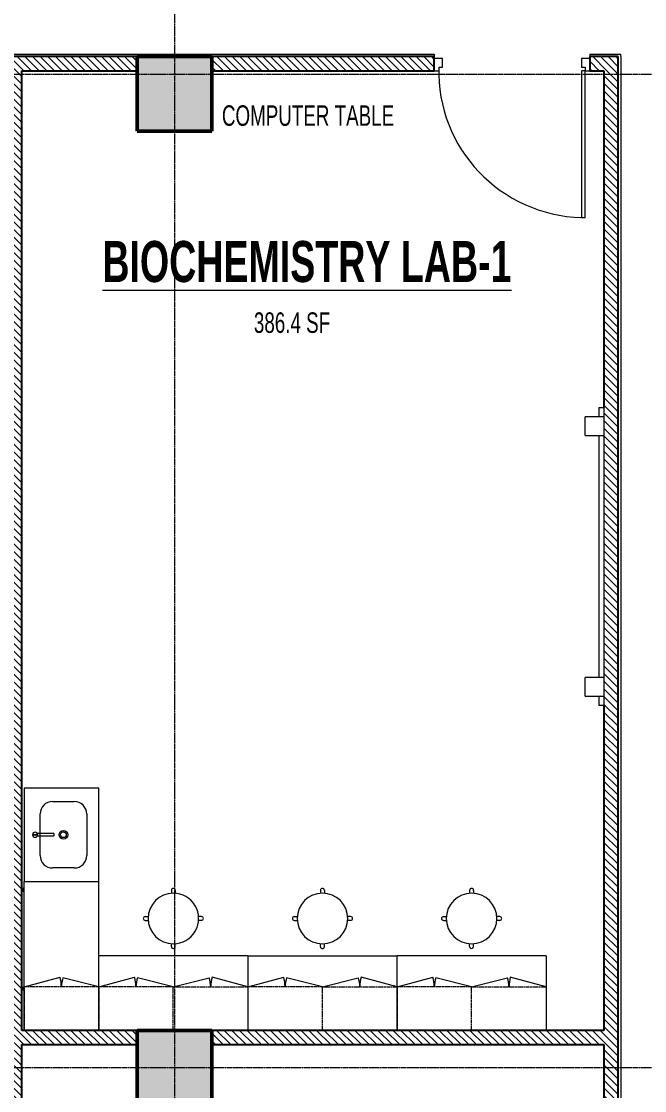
# Model space of a CAD drawing. Header units: millimetres. Extents: x -25222 to 91371, y -63339 to 20835.
# Drawn here: x 68503 to 73517, y -41574 to -32965 of the extents above; entities that cross this region are included whole.
import ezdxf

# ---------------------------------------------------------------- set-up
doc = ezdxf.new("R2010")
doc.units = ezdxf.units.MM
for name, pattern in [('Dash', [6.35, 3.175, -3.175]), ('Dash_2_', [6.35, 3.175, -3.175]), ('Grid Line', [22.225, 12.7, -3.175, 3.175, -3.175]), ('Steelcase Hidden Lines', [3, 2, -1])]:
    doc.linetypes.add(name, pattern=pattern)
for name, color, linetype, lineweight in [('A-AREA-IDEN', 2, 'Continuous', 9), ('A-DETL-GENF', 92, 'Continuous', 5), ('A-DOOR', 31, 'Continuous', 5), ('A-DOOR-FRAM', 31, 'Continuous', 5), ('A-WALL', 113, 'Continuous', 5), ('A-WALL-PATT', 111, 'Continuous', 25), ('E-COMM', 2, 'Continuous', 5), ('E-DATA', 2, 'Continuous', 5), ('G-ANNO-TEXT', 231, 'Continuous', 9), ('I-FURN', 30, 'Continuous', 5), ('P-SANR-FIXT', 6, 'Continuous', 5), ('Q-CASE', 31, 'Continuous', 5), ('Q-CASE-HDLN', 31, 'Dash_2_', 5), ('S-COLS', 52, 'Continuous', 5), ('S-GRID', 1, 'Continuous', 9)]:
    doc.layers.add(name, color=color, linetype=linetype, lineweight=lineweight)
doc.styles.add('Swis721 Cn BT_3', font='swissc.ttf', dxfattribs={"width": 0.8, "height": 165})
doc.styles.add('Swis721 Cn BT_B', font='swisscb.ttf', dxfattribs={"width": 0.8, "height": 330})
pattern_1 = [(315, (14219.89, -54691.457), (30.869454, 30.869454), [])]

# ---------------------------------------------------------------- blocks, each defined once
blk = doc.blocks.new('data_smart_board - 2400x1200-383657-4_ FOURTH FLOOR - GA PLAN')
at = {"layer": 'E-DATA', "color": 10, "lineweight": 9}
for p, q in [((58730.1, -35907.1), (58770.1, -35907.1)), ((58730.1, -35907.1), (58730.1, -35982.1)), ((58770.1, -35907.1), (58770.1, -35982.1)), ((58730.1, -36132.1), (58730.1, -38082.1)), ((58770.1, -36132.1), (58770.1, -38082.1)), ((58730.1, -38232.1), (58730.1, -38307.1)), ((58770.1, -38307.1), (58730.1, -38307.1)), ((58770.1, -38232.1), (58770.1, -38307.1))]:
    blk.add_line(p, q, dxfattribs=at)
blk = doc.blocks.new('comm_ speaker face - 150x150x150-376691-4_ FOURTH FLOOR - GA PLAN')
at = {"layer": 'E-COMM', "color": 53, "lineweight": 9}
for p, q in [((58620.1, -36132.1), (58620.1, -35982.1)), ((58770.1, -35982.1), (58620.1, -35982.1)), ((58770.1, -35982.1), (58770.1, -36132.1)), ((58620.1, -36132.1), (58770.1, -36132.1))]:
    blk.add_line(p, q, dxfattribs=at)
blk = doc.blocks.new('Lab_Stool_981 - Lab_Stool_981-395555-4_ FOURTH FLOOR - GA PLAN')
at = {"layer": 'I-FURN', "color": 53, "lineweight": 9}
for p, q in [((-15.9, 226.5), (-15.9, 203)), ((15.9, 226.5), (15.9, 203)), ((-226.5, 15.9), (-203, 15.9)), ((226.5, 15.9), (203, 15.9)), ((-226.5, -15.9), (-203, -15.9)), ((226.5, -15.9), (203, -15.9)), ((-15.9, -226.5), (-15.9, -203)), ((15.9, -226.5), (15.9, -203))]:
    blk.add_line(p, q, dxfattribs=at)
for centre, radius, start, end in [((0, 0), 203.6, 360, 180), ((0, 226.5), 15.9, 0, 180), ((-226.5, 0), 15.9, 90, 270), ((0, 0), 203.6, 180, 360), ((226.5, 0), 15.9, 270, 90), ((0, -226.5), 15.9, 180, 360)]:
    blk.add_arc(centre, radius, start, end, dxfattribs=at)
blk = doc.blocks.new('TAPWARE_boiling-chilled_water_unit1 - HYTP-029-439309-4_ FOURTH FLOOR - GA PLAN')
at = {"layer": 'P-SANR-FIXT', "color": 53, "lineweight": 9}
for p, q in [((0, 520), (0, 480)), ((0, 480), (0, 520)), ((10, 350), (-10, 350))]:
    blk.add_line(p, q, dxfattribs=at)
for start, end in [(90, 270), (270, 90)]:
    blk.add_arc((0, 500), 20, start, end, dxfattribs=at)
for points in [[(-6.3, 481), (-7.6, 481.4), (-8.8, 482), (-10, 482.7)], [(-10, 482.7), (-10, 473), (-10, 452.5), (-10, 419.4), (-10, 384.9), (-10, 361.6), (-10, 350)], [(-2.1, 480.1), (-2.8, 480.2), (-3.5, 480.3), (-4.1, 480.4)], [(4.2, 480.5), (3.5, 480.3), (2.8, 480.2), (2.1, 480.1)], [(10, 482.7), (8.8, 482), (7.6, 481.4), (6.3, 481)], [(10, 350), (10, 361.6), (10, 384.9), (10, 419.4), (10, 452.5), (10, 473), (10, 482.7)]]:
    blk.add_open_spline(points, degree=3, dxfattribs=at)
blk = doc.blocks.new('BETACRYL BB R 5337 - 0-100 Classic White-V22-4_ FOURTH FLOOR - GA PLAN')
at = {"layer": 'A-DETL-GENF', "color": 53, "lineweight": 9}
for p, q in [((-167.5, 187.5), (167.5, 187.5)), ((-267.5, -87.5), (-267.5, 87.5)), ((267.5, 87.5), (267.5, -87.5)), ((167.5, -187.5), (-167.5, -187.5))]:
    blk.add_line(p, q, dxfattribs=at)
for radius in [35, 23]:
    blk.add_circle((0, 0), radius, dxfattribs=at)
for centre, start, end in [((-167.5, 87.5), 90, 180), ((167.5, 87.5), 360, 90), ((-167.5, -87.5), 180, 270), ((167.5, -87.5), 270, 360)]:
    blk.add_arc(centre, 100, start, end, dxfattribs=at)
blk = doc.blocks.new('Steelcase Details - Worksurface - Airtouch - Universal System - Rectangular - 1200_600-1183984-4_ FOURTH FLOOR - GA PLAN')
at = {"layer": 'I-FURN', "color": 53, "lineweight": 9}
for p, q in [((25.4, -647.2), (25.4, -48.2)), ((1225.4, -48.2), (1225.4, -647.2)), ((25.4, -647.2), (1225.4, -647.2))]:
    blk.add_line(p, q, dxfattribs=at)
blk = doc.blocks.new('Steelcase Details - Worksurface - Airtouch - Universal System - Rectangular - 1200_600-V81-4_ FOURTH FLOOR - GA PLAN')
at = {"layer": 'I-FURN', "color": 53, "lineweight": 9}
for p, q in [((25.4, -48.2), (1225.4, -48.2)), ((1225.4, -48.2), (1225.4, -647.2)), ((25.4, -647.2), (1225.4, -647.2))]:
    blk.add_line(p, q, dxfattribs=at)
at = {"layer": 'I-FURN', "color": 53, "linetype": 'Steelcase Hidden Lines', "lineweight": 9}
for centre, radius, start in [((364.5, -48.2), 15.3, 0), ((1159.5, -48.2), 15.2, 360)]:
    blk.add_arc(centre, radius, start, 180, dxfattribs=at)
blk = doc.blocks.new('CUPBOARD_wall_mount_double_door_adj_shelves - FIJO-146 _waterproof_-3240690-4_ FOURTH FLOOR - GA PLAN')
at = {"layer": 'Q-CASE', "color": 53, "lineweight": 9}
for p, q in [((-255.3, -350), (33.1, -429.5)), ((344.7, -350), (56.6, -424.1))]:
    blk.add_line(p, q, dxfattribs=at)
for centre, radius, start, end in [((-256.6, -350), 300.4, 344.66003, 0), ((345.7, -336.2), 302.2, 182.61034, 196.90804)]:
    blk.add_arc(centre, radius, start, end, dxfattribs=at)
at = {"layer": 'Q-CASE-HDLN', "color": 53, "linetype": 'Dash', "lineweight": 9}
for p, q in [((-255.3, -350), (-255.3, 0)), ((-255.3, 0), (344.7, 0)), ((344.7, 0), (344.7, -350)), ((344.7, -350), (-255.3, -350))]:
    blk.add_line(p, q, dxfattribs=at)
blk = doc.blocks.new('CUPBOARD_wall_mount_double_door_adj_shelves - FIJO-146 _waterproof_-3240689-4_ FOURTH FLOOR - GA PLAN')
at = {"layer": 'Q-CASE', "color": 53, "lineweight": 9}
for p, q in [((-255.3, 350), (33.1, 429.5)), ((344.7, 350), (56.6, 424.1))]:
    blk.add_line(p, q, dxfattribs=at)
for centre, radius, start, end in [((-256.6, 350), 300.4, 360, 15.33997), ((345.7, 336.2), 302.2, 163.09196, 177.38966)]:
    blk.add_arc(centre, radius, start, end, dxfattribs=at)
at = {"layer": 'Q-CASE-HDLN', "color": 53, "linetype": 'Dash', "lineweight": 9}
for p, q in [((344.7, 350), (-255.3, 350)), ((-255.3, 350), (-255.3, 0)), ((344.7, 0), (344.7, 350)), ((-255.3, 0), (344.7, 0))]:
    blk.add_line(p, q, dxfattribs=at)
blk = doc.blocks.new('Lab_Stool_981 - Lab_Stool_981-398102-4_ FOURTH FLOOR - GA PLAN')
at = {"layer": 'I-FURN', "color": 53, "lineweight": 9}
for p, q in [((-15.9, 226.5), (-15.9, 203)), ((15.9, 226.5), (15.9, 203)), ((-226.5, 15.9), (-203, 15.9)), ((226.5, 15.9), (203, 15.9)), ((-226.5, -15.9), (-203, -15.9)), ((226.5, -15.9), (203, -15.9)), ((-15.9, -226.5), (-15.9, -203)), ((15.9, -226.5), (15.9, -203))]:
    blk.add_line(p, q, dxfattribs=at)
for centre, radius, start, end in [((0, 0), 203.6, 0, 180), ((0, 226.5), 15.9, 0, 180), ((-226.5, 0), 15.9, 90, 270), ((226.5, 0), 15.9, 270, 90), ((0, 0), 203.6, 180, 0), ((0, -226.5), 15.9, 180, 360)]:
    blk.add_arc(centre, radius, start, end, dxfattribs=at)
blk = doc.blocks.new('Steelcase Details - Worksurface - Airtouch - Universal System - Rectangular - 1200_600-1290546-4_ FOURTH FLOOR - GA PLAN')
at = {"layer": 'I-FURN', "color": 53, "lineweight": 9}
for p, q in [((25.4, 647.2), (1225.4, 647.2)), ((25.4, 647.2), (25.4, 48.2)), ((1225.4, 48.2), (1225.4, 647.2))]:
    blk.add_line(p, q, dxfattribs=at)
blk = doc.blocks.new('MM-HOSPITAL A_B BLOCK 2022_05_19_Interiors_rvt-1-4_ FOURTH FLOOR - GA PLAN')
at = {"layer": 'A-WALL', "color": 10, "lineweight": 9}
for p, q in [((68125.1, -33228.7), (71825.1, -33228.7)), ((71825.1, -33228.7), (71825.1, -33248.7)), ((73075.1, -33228.7), (73325.1, -33228.7)), ((73075.1, -33228.7), (73075.1, -33248.7)), ((73325.1, -33248.7), (73325.1, -33228.7)), ((73325.1, -33248.7), (73325.1, -42616.2))]:
    blk.add_line(p, q, dxfattribs=at)
at = {"layer": 'I-FURN', "color": 53, "lineweight": 9}
for p, q in [((68525.1, -39138.7), (68525.1, -39888.7)), ((69125.1, -39138.7), (68525.1, -39138.7)), ((69125.1, -39888.7), (69125.1, -39138.7))]:
    blk.add_line(p, q, dxfattribs=at)
at = {"color": 53, "lineweight": 9}
for name, p in [('comm_ speaker face - 150x150x150-376691-4_ FOURTH FLOOR - GA PLAN', (14420, -165.8)), ('data_smart_board - 2400x1200-383657-4_ FOURTH FLOOR - GA PLAN', (14420, -165.8)), ('comm_ speaker face - 150x150x150-376691-4_ FOURTH FLOOR - GA PLAN', (14420, -2265.8)), ('Steelcase Details - Worksurface - Airtouch - Universal System - Rectangular - 1200_600-1290546-4_ FOURTH FLOOR - GA PLAN', (70299.7, -41137)), ('CUPBOARD_wall_mount_double_door_adj_shelves - FIJO-146 _waterproof_-3240689-4_ FOURTH FLOOR - GA PLAN', (68780.4, -41088.7)), ('CUPBOARD_wall_mount_double_door_adj_shelves - FIJO-146 _waterproof_-3240689-4_ FOURTH FLOOR - GA PLAN', (69380.4, -41088.7)), ('CUPBOARD_wall_mount_double_door_adj_shelves - FIJO-146 _waterproof_-3240689-4_ FOURTH FLOOR - GA PLAN', (70580.4, -41088.7)), ('CUPBOARD_wall_mount_double_door_adj_shelves - FIJO-146 _waterproof_-3240689-4_ FOURTH FLOOR - GA PLAN', (71780.4, -41088.7))]:
    blk.add_blockref(name, p, dxfattribs=at)
for name, p, rotation in [('BETACRYL BB R 5337 - 0-100 Classic White-V22-4_ FOURTH FLOOR - GA PLAN', (68840.6, -39513.7), 269.9999999999996), ('TAPWARE_boiling-chilled_water_unit1 - HYTP-029-439309-4_ FOURTH FLOOR - GA PLAN', (69112.6, -39513.7), 90.00000000000034), ('Steelcase Details - Worksurface - Airtouch - Universal System - Rectangular - 1200_600-V81-4_ FOURTH FLOOR - GA PLAN', (68477.8, -41114.2), 89.99999999999962), ('Lab_Stool_981 - Lab_Stool_981-395555-4_ FOURTH FLOOR - GA PLAN', (69725.1, -40187.9), 269.9999999999996), ('Lab_Stool_981 - Lab_Stool_981-398102-4_ FOURTH FLOOR - GA PLAN', (70925.1, -40187.9), 269.9999999999995), ('Lab_Stool_981 - Lab_Stool_981-395555-4_ FOURTH FLOOR - GA PLAN', (72125.1, -40187.9), 270.0000000000006), ('Steelcase Details - Worksurface - Airtouch - Universal System - Rectangular - 1200_600-1183984-4_ FOURTH FLOOR - GA PLAN', (70350.5, -41137), 180), ('Steelcase Details - Worksurface - Airtouch - Universal System - Rectangular - 1200_600-1183984-4_ FOURTH FLOOR - GA PLAN', (72750.5, -41137), 180), ('CUPBOARD_wall_mount_double_door_adj_shelves - FIJO-146 _waterproof_-3240690-4_ FOURTH FLOOR - GA PLAN', (70069.8, -41088.7), 180), ('CUPBOARD_wall_mount_double_door_adj_shelves - FIJO-146 _waterproof_-3240690-4_ FOURTH FLOOR - GA PLAN', (71269.8, -41088.7), 180), ('CUPBOARD_wall_mount_double_door_adj_shelves - FIJO-146 _waterproof_-3240690-4_ FOURTH FLOOR - GA PLAN', (72469.8, -41088.7), 180)]:
    blk.add_blockref(name, p, dxfattribs=dict(at, rotation=rotation))
blk = doc.blocks.new('M_Concrete-Rectangular-Column - 600 x 600-V1-4_ FOURTH FLOOR - GA PLAN')
at = {"layer": 'S-COLS'}
blk.add_hatch(color=55, dxfattribs=at).paths.add_polyline_path([(300, 300), (-300, 300), (-300, -300), (300, -300)], flags=0)
at = {"layer": 'S-COLS', "color": 250, "lineweight": 50}
for p, q in [((300, 300), (-300, 300)), ((-300, 300), (-300, -300)), ((300, -300), (300, 300)), ((-300, -300), (300, -300))]:
    blk.add_line(p, q, dxfattribs=at)
blk = doc.blocks.new('DC_SglFl-W-Int - D 1_25-12383855-4_ FOURTH FLOOR - GA PLAN')
at = {"layer": 'A-DOOR'}
for p, q in [((560, -57.5), (560, -1237.5)), ((590, -57.5), (560, -57.5)), ((590, -1237.5), (590, -57.5)), ((560, -1237.5), (590, -1237.5))]:
    blk.add_line(p, q, dxfattribs=at)
blk.add_arc((590, -57.5), 1180.4, 178.54364, 268.54364, dxfattribs=at)
at = {"layer": 'A-DOOR-FRAM'}
for p, q in [((-625, 42.5), (-625, -57.5)), ((-560, 42.5), (-625, 42.5)), ((-560, -27.5), (-560, 42.5)), ((560, 42.5), (560, -27.5)), ((625, 42.5), (560, 42.5)), ((625, -57.5), (625, 42.5)), ((-625, -57.5), (-590, -57.5)), ((-590, -27.5), (-560, -27.5)), ((-590, -27.5), (-590, -57.5)), ((560, -27.5), (590, -27.5)), ((590, -27.5), (590, -57.5)), ((590, -57.5), (625, -57.5))]:
    blk.add_line(p, q, dxfattribs=at)

msp = doc.modelspace()

# ---------------------------------------------------------------- hatches: boundary and pattern name
at = {"layer": 'A-WALL-PATT', "lineweight": 5}
h = msp.add_hatch(dxfattribs=at)
h.set_pattern_fill('FP_1', color=9, style=0, pattern_type=2)
h.set_pattern_definition(pattern_1)
h.paths.add_polyline_path([(73190.1, -33363.7), (73305.1, -33363.7), (73305.1, -33248.7), (73075.1, -33248.7), (73075.1, -33363.7)], flags=0)
h.paths.add_polyline_path([(60260.1, -33363.7), (61435.1, -33363.7), (61435.1, -33248.7), (60260.1, -33248.7)], flags=0)
h.paths.add_polyline_path([(62035.1, -33363.7), (66875.1, -33363.7), (66875.1, -33248.7), (62035.1, -33248.7), (62035.1, -33310)], flags=0)
h.paths.add_polyline_path([(70307.5, -33363.7), (71825.1, -33363.7), (71825.1, -33248.7), (70035.1, -33248.7), (70035.1, -33363.7)], flags=0)
h.paths.add_polyline_path([(68505.1, -33363.7), (69435.1, -33363.7), (69435.1, -33248.7), (68125.1, -33248.7), (68125.1, -33363.7), (68390.1, -33363.7)], flags=0)
h.paths.add_polyline_path([(59010.1, -33363.7), (59010.1, -33248.7), (58550.1, -33248.7), (58550.1, -33363.7), (58935.1, -33363.7)], flags=0)
h.paths.add_polyline_path([(49300.1, -33363.7), (52025.1, -33363.7), (52025.1, -33248.7), (49300.1, -33248.7)], flags=0)
h.paths.add_polyline_path([(53275.1, -33363.7), (53505.1, -33363.7), (53505.1, -33248.7), (53275.1, -33248.7)], flags=0)
h.paths.add_polyline_path([(54105.1, -33363.7), (57300.1, -33363.7), (57300.1, -33248.7), (54105.1, -33248.7)], flags=0)
h = msp.add_hatch(dxfattribs=at)
h.set_pattern_fill('FP_1', color=9, style=0, pattern_type=2)
h.set_pattern_definition(pattern_1)
h.paths.add_polyline_path([(68471.2, -41458.7), (68505.1, -41458.7), (68505.1, -33363.7), (68390.1, -33363.7), (68390.1, -41458.7)], flags=0)
h = msp.add_hatch(dxfattribs=at)
h.set_pattern_fill('FP_1', color=9, style=0, pattern_type=2)
h.set_pattern_definition(pattern_1)
h.paths.add_polyline_path([(73190.1, -46688.7), (73305.1, -46688.7), (73305.1, -45161.2), (73190.1, -45161.2), (73190.1, -46573.7)], flags=0)
h.paths.add_polyline_path([(73305.1, -44061.2), (73305.1, -43716.2), (73190.1, -43716.2), (73190.1, -44061.2)], flags=0)
h.paths.add_polyline_path([(73190.1, -42616.2), (73305.1, -42616.2), (73305.1, -33363.7), (73190.1, -33363.7), (73190.1, -42295.5)], flags=0)
h = msp.add_hatch(dxfattribs=at)
h.set_pattern_fill('FP_1', color=9, style=0, pattern_type=2)
h.set_pattern_definition(pattern_1)
h.paths.add_polyline_path([(70307.5, -41203.7), (73190.1, -41203.7), (73190.1, -41088.7), (70035.1, -41088.7), (70035.1, -41203.7)], flags=0)
h.paths.add_polyline_path([(68526.1, -41203.7), (69435.1, -41203.7), (69435.1, -41088.7), (68505.1, -41088.7), (68505.1, -41203.7)], flags=0)
h = msp.add_hatch(dxfattribs=at)
h.set_pattern_fill('FP_1', color=9, style=0, pattern_type=2)
h.set_pattern_definition(pattern_1)
h.paths.add_polyline_path([(56971.1, -41688.7), (61435.1, -41688.7), (61435.1, -41458.7), (56790.1, -41458.7), (56790.1, -41688.7), (56905.1, -41688.7)], flags=0)
h.paths.add_polyline_path([(50107.5, -41688.7), (53505.1, -41688.7), (53505.1, -41458.7), (52882.1, -41458.7), (52882.1, -41555.7), (52018.1, -41555.5), (52018.1, -41458.7), (51982.1, -41458.7), (51982.1, -41555.7), (51118.1, -41555.7), (51118.1, -41458.7), (51082.1, -41458.7), (51082.1, -41555.7), (50218.1, -41555.7), (50218.1, -41458.7), (50182.1, -41458.7), (50182.1, -41555.7), (49318.1, -41555.7), (49318.1, -41458.7), (49300.1, -41458.7), (49300.1, -41688.7)], flags=0)
h.paths.add_polyline_path([(66775.1, -41688.7), (68505.1, -41688.7), (68505.1, -41458.7), (62035.1, -41458.7), (62035.1, -41688.7), (66634.8, -41688.7)], flags=0)
h.paths.add_polyline_path([(54105.1, -41688.7), (55690.1, -41688.7), (55690.1, -41458.7), (54105.1, -41458.7), (54105.1, -41637.9)], flags=0)

# ---------------------------------------------------------------- linework, layer by layer
at = {"layer": 'A-WALL', "lineweight": 25}
for p, q in [((69435.1, -33248.7), (68125.1, -33248.7)), ((71825.1, -33248.7), (70035.1, -33248.7)), ((71825.1, -33363.7), (71825.1, -33248.7)), ((73305.1, -33248.7), (73075.1, -33248.7)), ((73075.1, -33248.7), (73075.1, -33363.7)), ((73305.1, -42616.2), (73305.1, -33248.7)), ((68505.1, -33363.7), (69435.1, -33363.7)), ((68505.1, -41088.7), (68505.1, -33363.7)), ((70035.1, -33363.7), (71825.1, -33363.7)), ((73075.1, -33363.7), (73190.1, -33363.7)), ((73190.1, -33363.7), (73190.1, -36072.9)), ((73190.1, -38472.9), (73190.1, -41088.7)), ((69435.1, -41088.7), (68505.1, -41088.7)), ((73190.1, -41088.7), (70035.1, -41088.7)), ((68505.1, -43831.2), (68505.1, -41203.7)), ((68505.1, -41203.7), (69435.1, -41203.7)), ((70035.1, -41203.7), (73190.1, -41203.7)), ((73190.1, -41203.7), (73190.1, -42616.2))]:
    msp.add_line(p, q, dxfattribs=at)
at = {"layer": 'S-GRID', "linetype": 'Grid Line'}
for p, q in [((69735.1, 20089.7), (69735.1, -62440.6)), ((-24562.2, -33388.7), (90711.2, -33388.7)), ((-24562.2, -41388.7), (90711.2, -41388.7))]:
    msp.add_line(p, q, dxfattribs=at)

# ---------------------------------------------------------------- block references
at = {"lineweight": 5}
msp.add_blockref('MM-HOSPITAL A_B BLOCK 2022_05_19_Interiors_rvt-1-4_ FOURTH FLOOR - GA PLAN', (0, 0), dxfattribs=at)
at = {"layer": 'A-DOOR'}
msp.add_blockref('DC_SglFl-W-Int - D 1_25-12383855-4_ FOURTH FLOOR - GA PLAN', (72450.1, -33306.2), dxfattribs=at)
at = {"layer": 'S-COLS', "rotation": 270.0000000000001}
for p in [(69735.1, -33548.7), (69735.1, -41388.7)]:
    msp.add_blockref('M_Concrete-Rectangular-Column - 600 x 600-V1-4_ FOURTH FLOOR - GA PLAN', p, dxfattribs=at)

# ---------------------------------------------------------------- texts
at = {"layer": 'A-AREA-IDEN', "attachment_point": 1}
for s, insert, char_height, width, style in [('\\LBIOCHEMISTRY LAB-1', (69154, -34733.3), 330, 3802.564, 'Swis721 Cn BT_B'), ('386.4 SF', (70373.3, -35308), 165, 698.43, 'Swis721 Cn BT_3')]:
    msp.add_mtext(s, dxfattribs=dict(at, insert=insert, char_height=char_height, width=width, style=style))
at = {"layer": 'G-ANNO-TEXT', "color": 59, "insert": (70116, -33640.8), "char_height": 165, "width": 1495.628, "attachment_point": 1, "style": 'Swis721 Cn BT_3'}
msp.add_mtext('COMPUTER TABLE', dxfattribs=at)

doc.saveas('drawing.dxf')
